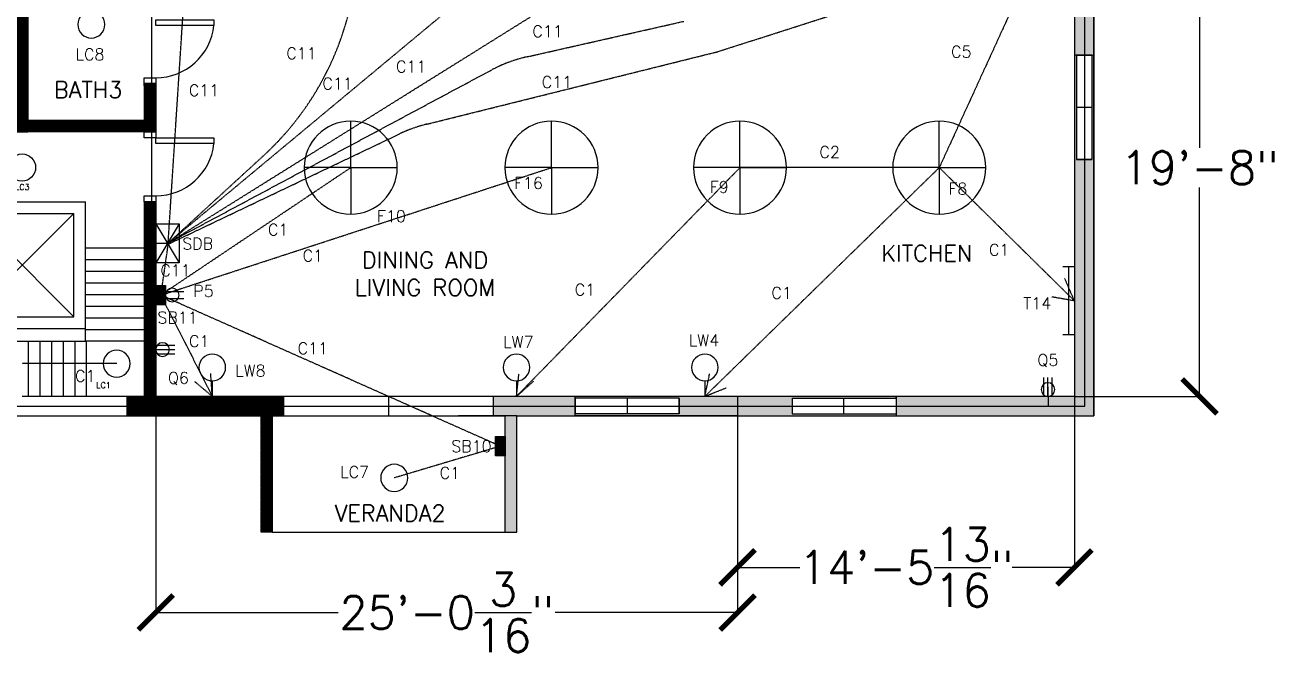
# Model space of a CAD drawing. Header units: feet. Extents: x -106 to 3106, y -822 to 214.
# Drawn here: x 555 to 1199, y -822 to -498 of the extents above; entities that cross this region are included whole.
import ezdxf

# ---------------------------------------------------------------- set-up
doc = ezdxf.new("R2010")
doc.units = ezdxf.units.FT
doc.header["$MEASUREMENT"] = 0
doc.linetypes.add('HIDDEN', pattern=[0.375, 0.25, -0.125])
for name, color, linetype in [('Conduit', 170, 'HIDDEN'), ('Fan', 7, 'Continuous'), ('Hatch', 7, 'HIDDEN'), ('Power Line', 92, 'Continuous'), ('Ref', 7, 'Continuous'), ('Switchboard', 7, 'Continuous'), ('Text', 10, 'Continuous'), ('Text_New', 254, 'Continuous'), ('Three Pin Sockets', 7, 'Continuous')]:
    doc.layers.add(name, color=color, linetype=linetype)
doc.styles.get("Standard").update_dxf_attribs({"font": 'simplex.shx', "height": 17})
doc.dimstyles.new('Copy of DIM-MA', dxfattribs={"dimtxt": 60, "dimasz": 18, "dimexe": 0.18, "dimexo": 0.0625, "dimgap": 0.09, "dimtad": 0, "dimtih": 1, "dimtoh": 1, "dimdec": 4, "dimzin": 0, "dimdsep": 46, "dimlunit": 4, "dimtxsty": 'Standard', "dimblk": 'ARCHTICK', "dimcen": 0, "dimadec": 0, "dimazin": 0, "dimtfac": 1, "dimtdec": 4, "dimtofl": 0, "dimtmove": 0, "dimatfit": 3, "dimfxl": 1, "dimtolj": 1, "dimtzin": 0, "dimarcsym": 0})

# ---------------------------------------------------------------- blocks, each defined once
blk = doc.blocks.new('Light_12W')
at = {"layer": 'Fan'}
blk.add_circle((0, 0), 3.5, dxfattribs=at)
blk = doc.blocks.new('_ArchTick')
at = {"color": 0, "linetype": 'ByBlock', "const_width": 0.15}
blk.add_lwpolyline([(-0.5, -0.5), (0.5, 0.5)], dxfattribs=at)
blk = doc.blocks.new('*D54')
at = {"color": 0, "lineweight": -2, "transparency": 16777216}
for p, q in [((1096.79, -453.9), (1161.47, -453.9)), ((1161.29, -453.9), (1161.29, -561.69)), ((1161.29, -689.9), (1161.29, -582.1)), ((1096.79, -689.9), (1161.47, -689.9))]:
    blk.add_line(p, q, dxfattribs=at)
at = {"layer": 'Defpoints', "color": 0, "transparency": 16777216}
for p in [(1096.72, -453.9), (1161.29, -453.9), (1096.72, -689.9)]:
    blk.add_point(p, dxfattribs=at)
at = {"color": 0, "lineweight": -2, "transparency": 16777216, "xscale": 18, "yscale": 18, "zscale": 18}
for p, rotation in [((1161.29, -453.9), 90), ((1161.29, -689.9), 270)]:
    blk.add_blockref('_ArchTick', p, dxfattribs=dict(at, rotation=rotation))
at = {"color": 0, "transparency": 16777216, "insert": (1161.29, -571.9), "char_height": 17, "attachment_point": 5}
blk.add_mtext('\\A1;19\'-8"', dxfattribs=at)
blk = doc.blocks.new('*D57')
at = {"color": 0, "lineweight": -2, "transparency": 16777216}
for p, q in [((1096.72, -689.96), (1096.72, -778.31)), ((922.91, -699.96), (922.91, -778.31)), ((922.91, -778.13), (955.09, -778.13)), ((1096.72, -778.13), (1064.55, -778.13))]:
    blk.add_line(p, q, dxfattribs=at)
at = {"layer": 'Defpoints', "color": 0, "transparency": 16777216}
for p in [(1096.72, -689.9), (922.91, -699.89), (922.91, -778.13)]:
    blk.add_point(p, dxfattribs=at)
at = {"color": 0, "lineweight": -2, "transparency": 16777216, "xscale": 18, "yscale": 18, "zscale": 18, "rotation": 180}
blk.add_blockref('_ArchTick', (922.91, -778.13), dxfattribs=at)
at = {"color": 0, "lineweight": -2, "transparency": 16777216, "xscale": 18, "yscale": 18, "zscale": 18}
blk.add_blockref('_ArchTick', (1096.72, -778.13), dxfattribs=at)
at = {"color": 0, "transparency": 16777216, "insert": (1009.82, -778.13), "char_height": 17, "attachment_point": 5}
blk.add_mtext('\\A1;14\'-5{\\H1.000000x;\\S13/16;}"', dxfattribs=at)
blk = doc.blocks.new('Light_15W')
at = {"layer": 'Fan'}
blk.add_line((0, 3.44), (0, 7.44), dxfattribs=at)
blk.add_circle((0, 0), 3.44, dxfattribs=at)
blk = doc.blocks.new('switchboard')
at = {"layer": 'Fan'}
blk.add_lwpolyline([(0, 0), (0, -10), (5, -10), (5, 0)], close=True, dxfattribs=at)
at = {"layer": 'Switchboard'}
for p, q in [((0.31, 0), (5, -4.67)), ((1.03, 0), (5, -3.96)), ((1.74, 0), (5, -3.26)), ((3.16, 0), (5, -1.84)), ((3.86, 0), (5, -1.14)), ((4.57, 0), (5, -0.43)), ((0, -0.38), (5, -5.38)), ((0, -1.09), (5, -6.09)), ((0, -1.79), (5, -6.79)), ((0, -2.5), (5, -7.5)), ((0, -3.21), (5, -8.21)), ((0, -3.91), (5, -8.9)), ((0, -4.62), (5, -9.58)), ((0, -5.33), (4.67, -10)), ((0, -6.04), (3.95, -10)), ((2.47, -0.03), (5, -2.55)), ((0, -6.74), (3.26, -10)), ((0, -7.45), (2.53, -9.97)), ((0, -8.16), (1.84, -10)), ((0, -8.86), (1.14, -10)), ((0, -9.57), (0.43, -10))]:
    blk.add_line(p, q, dxfattribs=at)
blk = doc.blocks.new('Tubelight')
at = {"layer": 'Fan'}
for p, q in [((0, 0), (6, 0)), ((3, 0), (3, -35)), ((0, -35), (6, -35))]:
    blk.add_line(p, q, dxfattribs=at)
blk = doc.blocks.new('SDB')
blk.add_lwpolyline([(0, -6), (10, -6), (10, 0), (0, 0)], close=True)
at = {"layer": 'Switchboard'}
for p, q in [((0, -6), (10, 0)), ((0, 0), (10, -6))]:
    blk.add_line(p, q, dxfattribs=at)
blk = doc.blocks.new('Socket P')
at = {"layer": 'Switchboard'}
for p, q in [((-1.76, 0.47), (-1.76, 9.47)), ((1.76, 0.47), (1.76, 9.47))]:
    blk.add_line(p, q, dxfattribs=at)
blk.add_circle((0, 3.5), 3.5, dxfattribs=at)
blk = doc.blocks.new('Socket Q')
at = {"layer": 'Switchboard'}
for p, q in [((-2.18, 0.76), (-2.18, 9.76)), ((0, 0), (0, 9.76)), ((2.18, 0.76), (2.18, 9.76))]:
    blk.add_line(p, q, dxfattribs=at)
blk.add_circle((0, 3.5), 3.5, dxfattribs=at)
blk = doc.blocks.new('Fan')
at = {"layer": 'Fan'}
for q in [(0, 24), (-24, 0), (24, 0), (0, -24)]:
    blk.add_line((0, 0), q, dxfattribs=at)
blk.add_circle((0, 0), 24, dxfattribs=at)
blk = doc.blocks.new('*D61')
at = {"layer": 'Defpoints', "color": 0, "transparency": 16777216}
for p in [(622.72, -689.9), (922.91, -689.96), (922.91, -801.41)]:
    blk.add_point(p, dxfattribs=at)
at = {"layer": 'Ref', "color": 0, "lineweight": -2, "transparency": 16777216}
for p, q in [((622.72, -689.96), (622.72, -801.59)), ((922.91, -690.02), (922.91, -801.59)), ((622.72, -801.41), (716.87, -801.41)), ((922.91, -801.41), (828.77, -801.41))]:
    blk.add_line(p, q, dxfattribs=at)
at = {"layer": 'Ref', "color": 0, "lineweight": -2, "transparency": 16777216, "xscale": 18, "yscale": 18, "zscale": 18, "rotation": 180}
blk.add_blockref('_ArchTick', (622.72, -801.41), dxfattribs=at)
at = {"layer": 'Ref', "color": 0, "lineweight": -2, "transparency": 16777216, "xscale": 18, "yscale": 18, "zscale": 18}
blk.add_blockref('_ArchTick', (922.91, -801.41), dxfattribs=at)
at = {"layer": 'Ref', "color": 0, "transparency": 16777216, "insert": (772.82, -801.41), "char_height": 17, "attachment_point": 5}
blk.add_mtext('\\A1;25\'-0{\\H1.000000x;\\S3/16;}"', dxfattribs=at)

msp = doc.modelspace()

# ---------------------------------------------------------------- hatches: boundary and pattern name
at = {"layer": 'Hatch'}
h = msp.add_hatch(dxfattribs=at)
h.set_pattern_fill('ANSI31', color=256, style=0)
h.paths.add_polyline_path([(556.72418, -71.89579), (550.72418, -71.89579), (550.72418, -219.89579), (556.72418, -219.89579)])
h.paths.add_polyline_path([(556.72418, -219.89579), (550.72418, -219.89579), (550.72418, -225.89579), (556.72418, -225.89579)])
h.paths.add_polyline_path([(556.72291, -225.89579), (550.72545, -225.89579), (550.72545, -447.89579), (556.72291, -447.89579)])
h.paths.add_polyline_path([(556.72291, -447.89602), (556.72291, -447.89579), (550.72545, -447.89579), (550.72545, -447.89602), (550.72418, -447.89602), (550.72418, -453.89579), (556.72418, -453.89579), (556.72418, -447.89602)])
h.paths.add_polyline_path([(556.72418, -453.89579), (550.72418, -453.89579), (550.72418, -547.49579), (550.72418, -553.49579), (556.72418, -553.49579), (556.72418, -547.49579)])
h = msp.add_hatch(color=256, dxfattribs=at)
h.paths.add_polyline_path([(1096.72418, -303.70829), (1097.72418, -303.70829), (1105.72418, -303.70829), (1106.72418, -303.70829), (1106.72418, -370.08329), (1106.72187, -370.08329), (1106.72187, -423.8958), (1106.72418, -423.8958), (1106.72418, -699.89579), (1004.66135, -699.89579), (1004.66135, -689.89579), (1096.72418, -689.89579), (1096.72418, -453.89579), (922.91168, -453.89579), (922.91168, -361.7232), (928.91168, -361.7232), (928.91168, -447.89579), (1096.72418, -447.89579)])
h.paths.add_polyline_path([(1097.72187, -370.33362), (1097.72187, -423.89579), (1105.72187, -423.89579), (1105.72187, -370.33362)], flags=16)
h.paths.add_polyline_path([(1097.72418, -513.89579), (1097.72418, -567.70829), (1105.72418, -567.70829), (1105.72418, -513.89579)], flags=16)
for points in [[(1096.72418, -689.89579), (1004.66135, -689.89579), (1004.66135, -699.89579), (1106.72418, -699.89579), (1106.72418, -513.89579), (1105.72418, -513.89579), (1105.72418, -567.70829), (1097.72418, -567.70829), (1097.72418, -513.89579), (1096.72418, -513.89579)], [(797.0373, -689.89579), (797.0373, -699.89579), (809.0373, -699.89579), (809.0373, -699.89579), (839.0373, -699.89579), (839.0373, -689.89579)], [(892.8498, -690.89348), (839.0373, -690.89348), (839.0373, -689.89579), (892.8498, -689.89579), (1004.66135, -689.89579), (1004.66135, -690.88105), (951.09918, -690.88105), (951.09918, -698.88105), (1004.66135, -698.88105), (1004.66135, -699.88105), (950.84885, -699.88105), (950.84885, -699.89579), (922.91168, -699.89579), (922.91168, -699.89348), (892.8498, -699.89348), (839.0373, -699.89348), (839.0373, -698.89579), (892.8498, -698.89579)], [(803.0373, -759.89811), (809.0373, -759.89811), (809.0373, -699.89579), (803.0373, -699.89579)]]:
    msp.add_hatch(color=256, dxfattribs=at).paths.add_polyline_path(points)
h = msp.add_hatch(dxfattribs=at)
h.set_pattern_fill('ANSI31', color=256, style=0)
h.paths.add_polyline_path([(486.91933, -528.57047), (484.72418, -528.57047), (484.72418, -553.49579), (486.91933, -553.49579)])
h.paths.add_polyline_path([(490.72418, -528.57047), (486.91933, -528.57047), (486.91933, -553.49579), (490.72418, -553.49579), (550.72418, -553.49579), (550.72418, -547.49579), (490.72418, -547.49579)])
h.paths.add_polyline_path([(620.68274, -528.57047), (616.72418, -528.57047), (616.72418, -547.49579), (556.72418, -547.49579), (556.72418, -553.49579), (620.68274, -553.49579)])
h.paths.add_polyline_path([(622.72418, -528.57047), (620.68274, -528.57047), (620.68274, -553.49579), (622.72418, -553.49579)])
h = msp.add_hatch(dxfattribs=at)
h.set_pattern_fill('ANSI31', color=256, style=0)
h.paths.add_polyline_path([(622.72247, -600.95463), (622.72247, -589.49579), (620.68274, -589.49579), (620.68274, -610.95463), (622.72247, -610.95463)], flags=17)
h.paths.add_polyline_path([(620.68274, -589.49579), (616.72418, -589.49579), (616.72418, -689.89579), (607.81793, -689.89579), (607.81793, -699.89811), (682.8498, -699.89811), (682.8498, -699.89811), (688.8498, -699.89811), (688.8498, -694.89579), (620.68274, -694.89579), (620.68274, -610.95463)])
h = msp.add_hatch(dxfattribs=at)
h.set_pattern_fill('ANSI31', color=256, style=0)
h.paths.add_polyline_path([(622.72247, -632.63419), (622.72247, -610.95463), (620.68274, -610.95463), (620.68274, -665.75164), (622.72247, -665.75164), (622.72247, -642.63419), (622.72226, -642.63419), (622.72226, -632.63419)])
h.paths.add_polyline_path([(622.72247, -665.75164), (620.68274, -665.75164), (620.68274, -694.89579), (688.8498, -694.89579), (688.8498, -689.89579), (622.72247, -689.89579)])
h.paths.add_polyline_path([(682.8498, -699.89811), (676.8498, -699.89811), (676.8498, -759.89811), (682.8498, -759.89811)])

# ---------------------------------------------------------------- linework, layer by layer
for p, q in [((1106.72418, 40.10421), (1106.72418, -699.89579)), ((556.72418, -453.89579), (556.72418, -547.49579)), ((1096.72418, -453.89579), (1096.72418, -689.89579)), ((1097.72418, -513.89579), (1096.72418, -513.89579)), ((1097.72418, -513.89579), (1105.72418, -513.89579)), ((1097.72418, -513.89579), (1097.72418, -567.70829)), ((1105.72418, -513.89579), (1097.72418, -513.89579)), ((1105.72418, -513.89579), (1105.72418, -567.70829)), ((1105.72418, -513.89579), (1106.72418, -513.89579)), ((616.72418, -528.57047), (616.72418, -547.49579)), ((622.72418, -528.57047), (616.72418, -528.57047)), ((622.72418, -528.57047), (616.72418, -528.57047)), ((622.72418, -528.57047), (622.72418, -553.49579)), ((1105.72418, -540.80204), (1097.72418, -540.80204)), ((1105.72418, -540.80204), (1097.72418, -540.80204)), ((550.72418, -553.49579), (556.72418, -553.49579)), ((616.72418, -547.49579), (556.72418, -547.49579)), ((556.72418, -547.49579), (556.72418, -553.49579)), ((622.72418, -553.49579), (556.72418, -553.49579)), ((622.72418, -553.49579), (616.72418, -553.49579)), ((1097.72418, -567.70829), (1105.72418, -567.70829)), ((1105.72418, -567.70829), (1097.72418, -567.70829)), ((521.06724, -589.49579), (586.38112, -589.49579)), ((586.38112, -654.80967), (586.38112, -589.49579)), ((616.72418, -589.49579), (616.72418, -689.89579)), ((622.72418, -589.49579), (616.72418, -589.49579)), ((622.72418, -589.49579), (616.72418, -589.49579)), ((622.72247, -589.49774), (622.72247, -689.89774)), ((527.06724, -595.49579), (580.38112, -595.49579)), ((580.38112, -595.49579), (527.06724, -648.80967)), ((580.38112, -648.80967), (527.06724, -595.49579)), ((580.38112, -648.80967), (580.38112, -595.49579)), ((616.72418, -613.49579), (586.38112, -613.49579)), ((616.72418, -619.49579), (586.38112, -619.49579)), ((616.72418, -625.49579), (586.38112, -625.49579)), ((616.72418, -631.49579), (586.38112, -631.49579)), ((616.72418, -637.49579), (586.38112, -637.49579)), ((616.72418, -643.49579), (586.38112, -643.49579)), ((527.06724, -648.80967), (580.38112, -648.80967)), ((616.72418, -649.49579), (586.38112, -649.49579)), ((521.06724, -654.80967), (586.38112, -654.80967)), ((586.38112, -661.49579), (586.38112, -654.80967)), ((616.72418, -655.49579), (586.38112, -655.49579)), ((521.06724, -661.49579), (586.88112, -661.49579)), ((556.88112, -661.49579), (556.88112, -689.89579)), ((562.88112, -661.49579), (562.88112, -689.89579)), ((568.88112, -661.49579), (568.88112, -689.89579)), ((574.88112, -661.49579), (574.88112, -689.89579)), ((580.88112, -661.49579), (580.88112, -689.89579)), ((616.72418, -661.49579), (586.38112, -661.49579)), ((586.88112, -661.49579), (586.88112, -689.89579)), ((499.63043, -694.89579), (607.81793, -694.89579)), ((616.72418, -689.89579), (553.72418, -689.89579)), ((607.81793, -689.89579), (607.81793, -699.89579)), ((1096.72418, -689.89579), (622.72418, -689.89579)), ((688.8498, -699.89811), (688.8498, -689.89811)), ((688.8498, -694.89811), (797.0373, -694.89811)), ((742.94355, -699.89811), (742.94355, -689.89811)), ((742.94355, -699.89811), (742.94355, -694.89811)), ((797.0373, -699.89811), (797.0373, -689.89811)), ((839.0373, -699.89579), (839.0373, -689.89348)), ((892.8498, -689.89348), (839.0373, -689.89348)), ((892.8498, -689.89579), (839.0373, -689.89579)), ((839.0373, -699.89811), (839.0373, -689.8958)), ((892.8498, -690.89348), (839.0373, -690.89348)), ((839.0373, -690.89348), (839.0373, -698.89348)), ((892.8498, -690.89348), (839.0373, -690.89348)), ((839.0373, -690.89348), (839.0373, -698.89348)), ((892.8498, -690.89579), (839.0373, -690.89579)), ((839.0373, -690.89579), (839.0373, -698.89579)), ((892.8498, -690.89579), (839.0373, -690.89579)), ((839.0373, -690.89579), (839.0373, -698.89579)), ((865.94355, -690.89348), (865.94355, -698.89348)), ((865.94355, -690.89579), (865.94355, -698.89579)), ((892.8498, -689.89579), (892.8498, -689.89348)), ((892.8498, -698.89579), (892.8498, -690.89348)), ((892.8498, -690.89348), (892.8498, -698.89348)), ((892.8498, -698.89579), (892.8498, -690.89579)), ((892.8498, -690.89579), (892.8498, -698.89579)), ((951.09918, -690.88105), (951.09918, -698.88105)), ((951.09918, -690.88105), (1004.66135, -690.88105)), ((951.09918, -690.88105), (1004.66135, -690.88105)), ((977.7551, -698.88105), (977.7551, -690.88105)), ((1004.66135, -690.88105), (1004.66135, -689.89579)), ((1004.66135, -689.89579), (1004.66135, -699.88105)), ((424.59856, -699.89811), (682.8498, -699.89811)), ((682.8498, -699.89811), (682.8498, -759.89811)), ((682.8498, -759.89811), (682.8498, -699.89811)), ((682.8498, -709.89811), (682.8498, -699.89811)), ((682.8498, -709.89811), (682.8498, -699.89811)), ((809.0373, -699.89579), (778.97542, -699.89579)), ((803.0373, -759.89811), (803.0373, -699.89811)), ((809.0373, -759.89811), (809.0373, -699.89579)), ((809.0373, -699.89811), (809.0373, -699.89579)), ((892.8498, -698.89348), (839.0373, -698.89348)), ((892.8498, -698.89348), (839.0373, -698.89348)), ((892.8498, -698.89579), (839.0373, -698.89579)), ((892.8498, -698.89579), (839.0373, -698.89579)), ((892.8498, -699.89348), (839.0373, -699.89348)), ((892.8498, -699.89579), (839.0373, -699.89579)), ((892.8498, -699.89811), (892.8498, -699.89348)), ((892.8498, -699.8958), (892.8498, -699.89348)), ((922.91168, -699.89348), (892.8498, -699.89348)), ((922.91168, -699.89579), (892.8498, -699.89579)), ((950.84885, -699.88105), (1004.66135, -699.88105)), ((951.09918, -698.88105), (1004.66135, -698.88105)), ((951.09918, -698.88105), (1004.66135, -698.88105)), ((951.09918, -699.88105), (951.09918, -699.89579)), ((682.8498, -759.89811), (676.8498, -759.89811)), ((803.0373, -759.89811), (809.0373, -759.89811))]:
    msp.add_line(p, q)
for points in [[(809.0373, -699.89579), (1106.72418, -699.89579), (1106.72418, 40.10421), (928.91168, 40.10421)], [(682.8498, -699.89811), (803.0373, -699.89811)], [(688.8498, -699.89579), (797.0373, -699.89579)], [(682.8498, -759.89811), (803.0373, -759.89811)]]:
    msp.add_lwpolyline(points)
for points in [[(622.72418, -495.57047), (652.72418, -495.57047), (652.72418, -498.57047), (622.72418, -498.57047)], [(622.72418, -525.57047), (622.72418, -528.57047), (616.72418, -528.57047), (616.72418, -525.57047)], [(622.72418, -553.49579), (622.72418, -556.49579), (616.72418, -556.49579), (616.72418, -553.49579)], [(622.72418, -556.49579), (652.72418, -556.49579), (652.72418, -559.49579), (622.72418, -559.49579)], [(622.72418, -586.49579), (622.72418, -589.49579), (616.72418, -589.49579), (616.72418, -586.49579)]]:
    msp.add_lwpolyline(points, close=True)
for centre in [(622.6131, -495.28219), (622.6131, -556.20752)]:
    msp.add_arc(centre, 30.28848, 270.21012081, 353.7957161)
at = {"layer": 'Conduit'}
for p, q in [((628.99999, -610.87572), (819.75751, -452.17683)), ((629.09401, -610.89234), (638.98803, -458.89576)), ((912.65595, -512.07167), (1078.70214, -458.89579)), ((1078.70214, -458.89579), (1026.95697, -571.89579)), ((628.99999, -610.87572), (843.34858, -477.10192)), ((814.38084, -514.69283), (895.24408, -496.38715)), ((762.53549, -549.46514), (912.65595, -512.07167)), ((629.35056, -610.65693), (795.55305, -521.71514)), ((629.01452, -611.44136), (748.3926, -554.53908)), ((629.09401, -610.89234), (678.30571, -565.73751)), ((625.22226, -637.63419), (723.32064, -571.89579)), ((625.37101, -637.70037), (826.88913, -571.89579)), ((924.13301, -571.89579), (808.8354, -689.89579)), ((1026.95697, -571.89579), (906.03158, -689.89579)), ((1026.95697, -571.89579), (924.13301, -571.89579)), ((1096.72418, -640.63841), (1026.95697, -571.89579)), ((629.09401, -610.89234), (625.22226, -637.63419)), ((1096.72418, -640.63841), (1091.65179, -628.98267)), ((800.5373, -715.62767), (625.22226, -637.63419)), ((625.22226, -637.63419), (651.88893, -689.89579)), ((1096.72418, -640.63841), (1084.89946, -638.59489)), ((602.55645, -673.0288), (553.72418, -673.0288)), ((651.88893, -689.89579), (642.69168, -682.18796)), ((651.88893, -689.89579), (651.04533, -677.92548)), ((808.8354, -689.89579), (810.09287, -678.25312)), ((808.8354, -689.89579), (817.60354, -682.13352)), ((906.03158, -689.89579), (908.50355, -678.15316)), ((906.03158, -689.89579), (917.17456, -685.44226)), ((800.5373, -715.62767), (745.77066, -731.96096))]:
    msp.add_line(p, q, dxfattribs=at)
for centre, radius, start, end in [((576.89322, -455.21373), 150, 312.53833208, 346.99336812), ((830.9402, -587.84191), 75, 102.75552591, 118.15306795), ((780.66331, -622.24139), 75, 103.98714702, 115.48508331)]:
    msp.add_arc(centre, radius, start, end, dxfattribs=at)
at = {"layer": 'Power Line'}
for p, q in [((620.68274, -610.95463), (620.68274, -450.99663)), ((1102.03336, -694.89579), (1102.03336, -451.06456)), ((628.87618, -610.95463), (620.68274, -610.95463)), ((620.68274, -610.95463), (620.68274, -694.89579)), ((622.87618, -665.75164), (620.68274, -665.75164)), ((1083.31878, -694.89579), (1083.19127, -685.01596)), ((620.68274, -694.89579), (1083.31878, -694.89579)), ((1083.31878, -694.89579), (1102.03336, -694.89579))]:
    msp.add_line(p, q, dxfattribs=at)

# ---------------------------------------------------------------- block references
at = {"yscale": 2, "zscale": 2}
for name, p, xscale, rotation in [('Light_12W', (589.48036, -498.02476), -2, 180), ('Light_12W', (553.72737, -571.84902), 2, 180), ('SDB', (622.72247, -600.95463), -2, 90), ('Light_12W', (602.55645, -673.0288), -2, 180), ('Light_15W', (651.88892, -674.98623), -2, 180), ('Light_15W', (808.8354, -674.98623), -2, 180), ('Light_15W', (906.03158, -674.98623), -2, 180), ('Light_12W', (745.77065, -731.96096), -2, 180)]:
    msp.add_blockref(name, p, dxfattribs=dict(at, xscale=xscale, rotation=rotation))
at = {"xscale": -1}
for name, p in [('Fan', (723.32064, -571.89579)), ('Fan', (826.88913, -571.89579)), ('Fan', (924.133, -571.89579)), ('Fan', (1026.95697, -571.89579)), ('Tubelight', (1096.72418, -623.13841)), ('switchboard', (627.72226, -632.63419)), ('switchboard', (803.0373, -710.62767))]:
    msp.add_blockref(name, p, dxfattribs=at)
at = {"xscale": -1, "rotation": 270}
msp.add_blockref('Socket P', (627.72226, -637.63419), dxfattribs=at)
at = {"layer": 'Three Pin Sockets', "xscale": -1, "rotation": 270}
msp.add_blockref('Socket Q', (622.72247, -665.75164), dxfattribs=at)
at = {"layer": 'Three Pin Sockets', "xscale": -1}
msp.add_blockref('Socket Q', (1083.03756, -689.89579), dxfattribs=at)

# ---------------------------------------------------------------- texts
at = {"layer": 'Conduit', "char_height": 6}
for s, insert, width, attachment_point in [('C11', (832.74001, -498.57227), 19.7831074, 3), ('C11', (705.77508, -509.91158), 19.7831074, 3), ('C5', (1043.63366, -509.12022), 26.5547751, 3), ('C11', (762.307, -516.73758), 19.7831074, 3), ('C11', (724.37875, -525.52628), 19.7831074, 3), ('C11', (837.59572, -524.76841), 19.7831074, 3), ('C11', (655.47157, -529.03014), 19.7831074, 3), ('C2', (975.70157, -560.89026), 26.5547751, 3), ('C1', (691.15712, -600.90679), 19.7831074, 3), ('C1', (1063.10328, -611.30665), 17.1638428, 3), ('C1', (709.03417, -614.28858), 19.7831074, 3), ('C11', (640.76329, -621.94563), 19.7831074, 3), ('C1', (849.42575, -631.85655), 17.1638428, 3), ('C1', (950.93394, -633.50068), 17.1638428, 3), ('C1', (650.37077, -658.42415), 19.7831074, 3), ('C11', (711.57594, -662.10937), 19.7831074, 3), ('C1', (581.08749, -676.38567), 11.5258956, 1), ('C1', (779.67645, -726.37067), 19.7831074, 3)]:
    msp.add_mtext(s, dxfattribs=dict(at, insert=insert, width=width, attachment_point=attachment_point))
at = {"layer": 'Text', "char_height": 6}
for s, insert, width, attachment_point in [('LC8', (596.24075, -510.48013), 19.3301349, 3), ('F16', (822.47125, -576.88767), 12.3458399, 3), ('F9', (918.32148, -578.86131), 12.3458399, 3), ('{\\H0.5x;\\C9;LC3}', (550.178, -580.42356), 19.3301349, 1), ('F8', (1041.44208, -579.72214), 12.3458399, 3), ('F10', (751.77221, -593.95194), 12.3458399, 3), ('SDB', (652.31933, -608.08957), 16.8522621, 3), ('P5', (652.59847, -632.53242), 9.9173336, 3), ('T14', (1084.73502, -638.86805), 11.7452683, 3), ('SB11', (644.37351, -646.25271), 19.2207386, 3), ('LW7', (817.62737, -658.90053), 22.2962372, 3), ('LW4', (913.42122, -657.93612), 22.2962372, 3), ('Q5', (1088.40181, -668.11836), 9.9173336, 3), ('LW8', (679.38474, -673.64654), 22.2962372, 3), ('Q6', (639.77559, -677.37284), 9.9173336, 3), ('{\\H0.5x;\\C9;LC1}', (599.48153, -682.64189), 7.9022946, 3), ('SB10', (796.00722, -712.63498), 19.2207386, 3), ('LC7', (732.71495, -725.96096), 19.3301349, 3)]:
    msp.add_mtext(s, dxfattribs=dict(at, insert=insert, width=width, attachment_point=attachment_point))
at = {"layer": 'Text_New', "char_height": 8.5}
for s, insert, width, attachment_point in [('BATH3', (605.4921, -527.47062), 37.7820654, 3), ('DINING AND\\PLIVING ROOM', (761.673, -615.34696), 84.8149041, 2), ('KITCHEN', (1044.0526, -611.83509), 51.7096478, 3), ('VERANDA2', (772.25963, -745.92215), 62.7269119, 3)]:
    msp.add_mtext(s, dxfattribs=dict(at, insert=insert, width=width, attachment_point=attachment_point))

# ---------------------------------------------------------------- dimensions: what is measured, and where the dimension line sits
dim = msp.add_linear_dim(base=(1161.29398, -453.89579), p1=(1096.72418, -689.89579), p2=(1096.72418, -453.89579), angle=90, dimstyle='Copy of DIM-MA')
dim.commit()
dim.dimension.update_dxf_attribs({"geometry": '*D54', "text_midpoint": (1161.29398, -571.89579), "dimtype": 160})
dim = msp.add_linear_dim(base=(922.91168, -778.13407), p1=(1096.72418, -689.89579), p2=(922.91168, -699.89348), angle=180, dimstyle='Copy of DIM-MA')
dim.commit()
dim.dimension.update_dxf_attribs({"geometry": '*D57', "text_midpoint": (1009.81793, -778.13407)})
at = {"layer": 'Ref'}
dim = msp.add_linear_dim(base=(922.91168, -801.40749), p1=(622.72418, -689.89579), p2=(922.91168, -689.95829), dimstyle='Copy of DIM-MA', dxfattribs=at)
dim.commit()
dim.dimension.update_dxf_attribs({"geometry": '*D61', "text_midpoint": (772.81793, -801.40749)})

doc.saveas('drawing.dxf')
